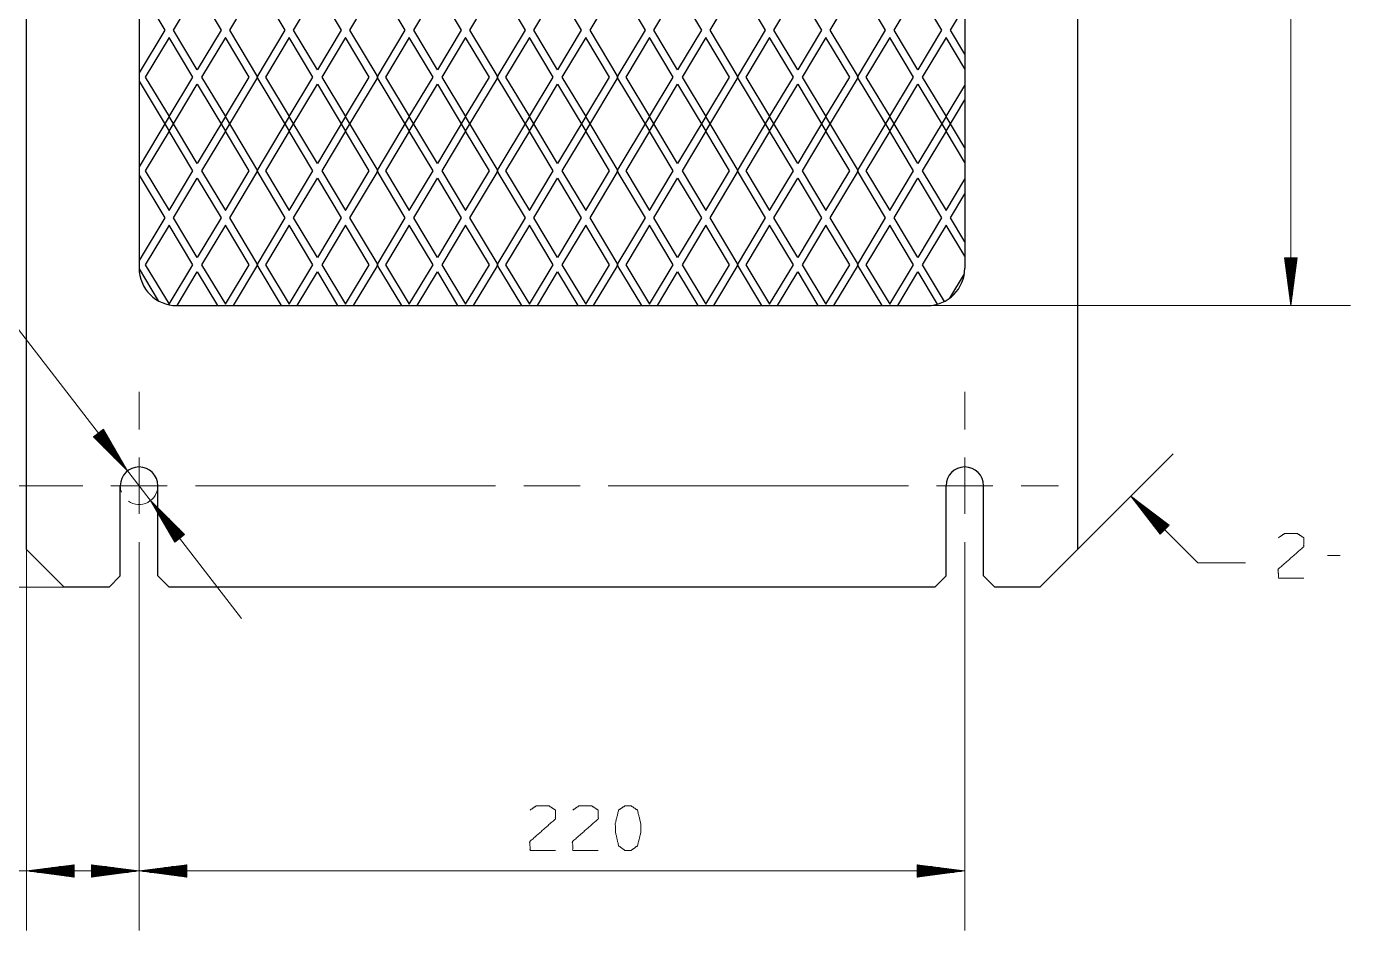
# Model space of a CAD drawing. Header units: millimetres. Extents: x 0 to 210, y 0 to 297.
# Drawn here: x 53.5 to 124.1, y 112.3 to 160.4 of the extents above; entities that cross this region are included whole.
import ezdxf

# ---------------------------------------------------------------- set-up
doc = ezdxf.new("R2010")
doc.units = ezdxf.units.MM
doc.layers.add('101', color=7, linetype='Continuous', true_color=0xffffff)

msp = doc.modelspace()

# ---------------------------------------------------------------- linework, layer by layer
at = {"layer": '101', "color": 163, "linetype": 'Continuous', "lineweight": 25}
for p, q in [((53.503, 132.561), (53.503, 190.161)), ((109.503, 190.161), (109.503, 132.561)), ((59.503, 183.561), (59.503, 147.561)), ((103.503, 183.561), (103.503, 147.561)), ((59.503, 162.519), (60.869, 160.241)), ((61.336, 160.241), (62.603, 162.353)), ((62.603, 162.353), (63.869, 160.241)), ((64.336, 160.241), (65.836, 162.741)), ((65.769, 162.741), (67.269, 160.241)), ((67.736, 160.241), (69.003, 162.353)), ((69.003, 162.353), (70.269, 160.241)), ((70.736, 160.241), (72.236, 162.741)), ((72.169, 162.741), (73.669, 160.241)), ((74.136, 160.241), (75.403, 162.353)), ((75.403, 162.353), (76.669, 160.241)), ((77.136, 160.241), (78.636, 162.741)), ((78.569, 162.741), (80.069, 160.241)), ((80.536, 160.241), (81.803, 162.353)), ((81.803, 162.353), (83.069, 160.241)), ((83.536, 160.241), (85.036, 162.741)), ((84.969, 162.741), (86.469, 160.241)), ((86.936, 160.241), (88.203, 162.353)), ((88.203, 162.353), (89.469, 160.241)), ((89.936, 160.241), (91.436, 162.741)), ((91.369, 162.741), (92.869, 160.241)), ((93.336, 160.241), (94.603, 162.353)), ((94.603, 162.353), (95.869, 160.241)), ((96.336, 160.241), (97.836, 162.741)), ((97.769, 162.741), (99.269, 160.241)), ((99.736, 160.241), (101.003, 162.353)), ((101.003, 162.353), (102.269, 160.241)), ((102.736, 160.241), (103.503, 161.519)), ((60.869, 160.241), (59.503, 157.964)), ((62.603, 158.13), (61.336, 160.241)), ((63.869, 160.241), (62.603, 158.13)), ((65.836, 157.741), (64.336, 160.241)), ((67.269, 160.241), (65.769, 157.741)), ((69.003, 158.13), (67.736, 160.241)), ((70.269, 160.241), (69.003, 158.13)), ((72.236, 157.741), (70.736, 160.241)), ((73.669, 160.241), (72.169, 157.741)), ((75.403, 158.13), (74.136, 160.241)), ((76.669, 160.241), (75.403, 158.13)), ((78.636, 157.741), (77.136, 160.241)), ((80.069, 160.241), (78.569, 157.741)), ((81.803, 158.13), (80.536, 160.241)), ((83.069, 160.241), (81.803, 158.13)), ((85.036, 157.741), (83.536, 160.241)), ((86.469, 160.241), (84.969, 157.741)), ((88.203, 158.13), (86.936, 160.241)), ((89.469, 160.241), (88.203, 158.13)), ((91.436, 157.741), (89.936, 160.241)), ((92.869, 160.241), (91.369, 157.741)), ((94.603, 158.13), (93.336, 160.241)), ((95.869, 160.241), (94.603, 158.13)), ((97.836, 157.741), (96.336, 160.241)), ((99.269, 160.241), (97.769, 157.741)), ((101.003, 158.13), (99.736, 160.241)), ((102.269, 160.241), (101.003, 158.13)), ((103.503, 158.964), (102.736, 160.241)), ((61.103, 159.853), (59.836, 157.741)), ((62.369, 157.741), (61.103, 159.853)), ((64.103, 159.853), (62.836, 157.741)), ((65.369, 157.741), (64.103, 159.853)), ((67.503, 159.853), (66.236, 157.741)), ((68.769, 157.741), (67.503, 159.853)), ((70.503, 159.853), (69.236, 157.741)), ((71.769, 157.741), (70.503, 159.853)), ((73.903, 159.853), (72.636, 157.741)), ((75.169, 157.741), (73.903, 159.853)), ((76.903, 159.853), (75.636, 157.741)), ((78.169, 157.741), (76.903, 159.853)), ((80.303, 159.853), (79.036, 157.741)), ((81.569, 157.741), (80.303, 159.853)), ((83.303, 159.853), (82.036, 157.741)), ((84.569, 157.741), (83.303, 159.853)), ((86.703, 159.853), (85.436, 157.741)), ((87.969, 157.741), (86.703, 159.853)), ((89.703, 159.853), (88.436, 157.741)), ((90.969, 157.741), (89.703, 159.853)), ((93.103, 159.853), (91.836, 157.741)), ((94.369, 157.741), (93.103, 159.853)), ((96.103, 159.853), (94.836, 157.741)), ((97.369, 157.741), (96.103, 159.853)), ((99.503, 159.853), (98.236, 157.741)), ((100.769, 157.741), (99.503, 159.853)), ((102.503, 159.853), (101.236, 157.741)), ((103.503, 158.186), (102.503, 159.853)), ((59.503, 157.519), (61.103, 154.853)), ((59.836, 157.741), (61.103, 155.63)), ((61.103, 155.63), (62.369, 157.741)), ((61.103, 154.853), (62.603, 157.353)), ((62.603, 157.353), (64.103, 154.853)), ((62.836, 157.741), (64.103, 155.63)), ((64.103, 154.853), (65.836, 157.741)), ((64.103, 155.63), (65.369, 157.741)), ((65.769, 157.741), (67.503, 154.853)), ((66.236, 157.741), (67.503, 155.63)), ((67.503, 155.63), (68.769, 157.741)), ((67.503, 154.853), (69.003, 157.353)), ((69.003, 157.353), (70.503, 154.853)), ((69.236, 157.741), (70.503, 155.63)), ((70.503, 154.853), (72.236, 157.741)), ((70.503, 155.63), (71.769, 157.741)), ((72.169, 157.741), (73.903, 154.853)), ((72.636, 157.741), (73.903, 155.63)), ((73.903, 155.63), (75.169, 157.741)), ((73.903, 154.853), (75.403, 157.353)), ((75.403, 157.353), (76.903, 154.853)), ((75.636, 157.741), (76.903, 155.63)), ((76.903, 154.853), (78.636, 157.741)), ((76.903, 155.63), (78.169, 157.741)), ((78.569, 157.741), (80.303, 154.853)), ((79.036, 157.741), (80.303, 155.63)), ((80.303, 155.63), (81.569, 157.741)), ((80.303, 154.853), (81.803, 157.353)), ((81.803, 157.353), (83.303, 154.853)), ((82.036, 157.741), (83.303, 155.63)), ((83.303, 154.853), (85.036, 157.741)), ((83.303, 155.63), (84.569, 157.741)), ((84.969, 157.741), (86.703, 154.853)), ((85.436, 157.741), (86.703, 155.63)), ((86.703, 155.63), (87.969, 157.741)), ((86.703, 154.853), (88.203, 157.353)), ((88.203, 157.353), (89.703, 154.853)), ((88.436, 157.741), (89.703, 155.63)), ((89.703, 154.853), (91.436, 157.741)), ((89.703, 155.63), (90.969, 157.741)), ((91.369, 157.741), (93.103, 154.853)), ((91.836, 157.741), (93.103, 155.63)), ((93.103, 155.63), (94.369, 157.741)), ((93.103, 154.853), (94.603, 157.353)), ((94.603, 157.353), (96.103, 154.853)), ((94.836, 157.741), (96.103, 155.63)), ((96.103, 154.853), (97.836, 157.741)), ((96.103, 155.63), (97.369, 157.741)), ((97.769, 157.741), (99.503, 154.853)), ((98.236, 157.741), (99.503, 155.63)), ((99.503, 155.63), (100.769, 157.741)), ((99.503, 154.853), (101.003, 157.353)), ((101.003, 157.353), (102.503, 154.853)), ((101.236, 157.741), (102.503, 155.63)), ((102.503, 155.63), (103.503, 157.297)), ((102.503, 154.853), (103.503, 156.519)), ((61.103, 155.63), (59.503, 152.964)), ((62.603, 153.13), (61.103, 155.63)), ((64.103, 155.63), (62.603, 153.13)), ((65.836, 152.741), (64.103, 155.63)), ((67.503, 155.63), (65.769, 152.741)), ((69.003, 153.13), (67.503, 155.63)), ((70.503, 155.63), (69.003, 153.13)), ((72.236, 152.741), (70.503, 155.63)), ((73.903, 155.63), (72.169, 152.741)), ((75.403, 153.13), (73.903, 155.63)), ((76.903, 155.63), (75.403, 153.13)), ((78.636, 152.741), (76.903, 155.63)), ((80.303, 155.63), (78.569, 152.741)), ((81.803, 153.13), (80.303, 155.63)), ((83.303, 155.63), (81.803, 153.13)), ((85.036, 152.741), (83.303, 155.63)), ((86.703, 155.63), (84.969, 152.741)), ((88.203, 153.13), (86.703, 155.63)), ((89.703, 155.63), (88.203, 153.13)), ((91.436, 152.741), (89.703, 155.63)), ((93.103, 155.63), (91.369, 152.741)), ((94.603, 153.13), (93.103, 155.63)), ((96.103, 155.63), (94.603, 153.13)), ((97.836, 152.741), (96.103, 155.63)), ((99.503, 155.63), (97.769, 152.741)), ((101.003, 153.13), (99.503, 155.63)), ((102.503, 155.63), (101.003, 153.13)), ((103.503, 153.964), (102.503, 155.63)), ((61.103, 154.853), (59.836, 152.741)), ((62.369, 152.741), (61.103, 154.853)), ((64.103, 154.853), (62.836, 152.741)), ((65.369, 152.741), (64.103, 154.853)), ((67.503, 154.853), (66.236, 152.741)), ((68.769, 152.741), (67.503, 154.853)), ((70.503, 154.853), (69.236, 152.741)), ((71.769, 152.741), (70.503, 154.853)), ((73.903, 154.853), (72.636, 152.741)), ((75.169, 152.741), (73.903, 154.853)), ((76.903, 154.853), (75.636, 152.741)), ((78.169, 152.741), (76.903, 154.853)), ((80.303, 154.853), (79.036, 152.741)), ((81.569, 152.741), (80.303, 154.853)), ((83.303, 154.853), (82.036, 152.741)), ((84.569, 152.741), (83.303, 154.853)), ((86.703, 154.853), (85.436, 152.741)), ((87.969, 152.741), (86.703, 154.853)), ((89.703, 154.853), (88.436, 152.741)), ((90.969, 152.741), (89.703, 154.853)), ((93.103, 154.853), (91.836, 152.741)), ((94.369, 152.741), (93.103, 154.853)), ((96.103, 154.853), (94.836, 152.741)), ((97.369, 152.741), (96.103, 154.853)), ((99.503, 154.853), (98.236, 152.741)), ((100.769, 152.741), (99.503, 154.853)), ((102.503, 154.853), (101.236, 152.741)), ((103.503, 153.186), (102.503, 154.853)), ((59.503, 152.519), (60.869, 150.241)), ((59.836, 152.741), (61.103, 150.63)), ((61.103, 150.63), (62.369, 152.741)), ((62.836, 152.741), (64.103, 150.63)), ((64.103, 150.63), (65.369, 152.741)), ((64.336, 150.241), (65.836, 152.741)), ((65.769, 152.741), (67.269, 150.241)), ((66.236, 152.741), (67.503, 150.63)), ((67.503, 150.63), (68.769, 152.741)), ((69.236, 152.741), (70.503, 150.63)), ((70.503, 150.63), (71.769, 152.741)), ((70.736, 150.241), (72.236, 152.741)), ((72.169, 152.741), (73.669, 150.241)), ((72.636, 152.741), (73.903, 150.63)), ((73.903, 150.63), (75.169, 152.741)), ((75.636, 152.741), (76.903, 150.63)), ((76.903, 150.63), (78.169, 152.741)), ((77.136, 150.241), (78.636, 152.741)), ((78.569, 152.741), (80.069, 150.241)), ((79.036, 152.741), (80.303, 150.63)), ((80.303, 150.63), (81.569, 152.741)), ((82.036, 152.741), (83.303, 150.63)), ((83.303, 150.63), (84.569, 152.741)), ((83.536, 150.241), (85.036, 152.741)), ((84.969, 152.741), (86.469, 150.241)), ((85.436, 152.741), (86.703, 150.63)), ((86.703, 150.63), (87.969, 152.741)), ((88.436, 152.741), (89.703, 150.63)), ((89.703, 150.63), (90.969, 152.741)), ((89.936, 150.241), (91.436, 152.741)), ((91.369, 152.741), (92.869, 150.241)), ((91.836, 152.741), (93.103, 150.63)), ((93.103, 150.63), (94.369, 152.741)), ((94.836, 152.741), (96.103, 150.63)), ((96.103, 150.63), (97.369, 152.741)), ((96.336, 150.241), (97.836, 152.741)), ((97.769, 152.741), (99.269, 150.241)), ((98.236, 152.741), (99.503, 150.63)), ((99.503, 150.63), (100.769, 152.741)), ((101.236, 152.741), (102.503, 150.63)), ((61.336, 150.241), (62.603, 152.353)), ((62.603, 152.353), (63.869, 150.241)), ((67.736, 150.241), (69.003, 152.353)), ((69.003, 152.353), (70.269, 150.241)), ((74.136, 150.241), (75.403, 152.353)), ((75.403, 152.353), (76.669, 150.241)), ((80.536, 150.241), (81.803, 152.353)), ((81.803, 152.353), (83.069, 150.241)), ((86.936, 150.241), (88.203, 152.353)), ((88.203, 152.353), (89.469, 150.241)), ((93.336, 150.241), (94.603, 152.353)), ((94.603, 152.353), (95.869, 150.241)), ((99.736, 150.241), (101.003, 152.353)), ((101.003, 152.353), (102.269, 150.241)), ((102.503, 150.63), (103.503, 152.297)), ((102.736, 150.241), (103.503, 151.519)), ((60.869, 150.241), (59.503, 147.964)), ((61.103, 149.853), (59.836, 147.741)), ((62.369, 147.741), (61.103, 149.853)), ((62.603, 148.13), (61.336, 150.241)), ((63.869, 150.241), (62.603, 148.13)), ((64.103, 149.853), (62.836, 147.741)), ((65.369, 147.741), (64.103, 149.853)), ((65.836, 147.741), (64.336, 150.241)), ((67.269, 150.241), (65.769, 147.741)), ((67.503, 149.853), (66.236, 147.741)), ((68.769, 147.741), (67.503, 149.853)), ((69.003, 148.13), (67.736, 150.241)), ((70.269, 150.241), (69.003, 148.13)), ((70.503, 149.853), (69.236, 147.741)), ((71.769, 147.741), (70.503, 149.853)), ((72.236, 147.741), (70.736, 150.241)), ((73.669, 150.241), (72.169, 147.741)), ((73.903, 149.853), (72.636, 147.741)), ((75.169, 147.741), (73.903, 149.853)), ((75.403, 148.13), (74.136, 150.241)), ((76.669, 150.241), (75.403, 148.13)), ((76.903, 149.853), (75.636, 147.741)), ((78.169, 147.741), (76.903, 149.853)), ((78.636, 147.741), (77.136, 150.241)), ((80.069, 150.241), (78.569, 147.741)), ((80.303, 149.853), (79.036, 147.741)), ((81.569, 147.741), (80.303, 149.853)), ((81.803, 148.13), (80.536, 150.241)), ((83.069, 150.241), (81.803, 148.13)), ((83.303, 149.853), (82.036, 147.741)), ((84.569, 147.741), (83.303, 149.853)), ((85.036, 147.741), (83.536, 150.241)), ((86.469, 150.241), (84.969, 147.741)), ((86.703, 149.853), (85.436, 147.741)), ((87.969, 147.741), (86.703, 149.853)), ((88.203, 148.13), (86.936, 150.241)), ((89.469, 150.241), (88.203, 148.13)), ((89.703, 149.853), (88.436, 147.741)), ((90.969, 147.741), (89.703, 149.853)), ((91.436, 147.741), (89.936, 150.241)), ((92.869, 150.241), (91.369, 147.741)), ((93.103, 149.853), (91.836, 147.741)), ((94.369, 147.741), (93.103, 149.853)), ((94.603, 148.13), (93.336, 150.241)), ((95.869, 150.241), (94.603, 148.13)), ((96.103, 149.853), (94.836, 147.741)), ((97.369, 147.741), (96.103, 149.853)), ((97.836, 147.741), (96.336, 150.241)), ((99.269, 150.241), (97.769, 147.741)), ((99.503, 149.853), (98.236, 147.741)), ((100.769, 147.741), (99.503, 149.853)), ((101.003, 148.13), (99.736, 150.241)), ((102.269, 150.241), (101.003, 148.13)), ((102.503, 149.853), (101.236, 147.741)), ((103.503, 148.186), (102.503, 149.853)), ((103.503, 148.964), (102.736, 150.241)), ((59.503, 147.519), (60.525, 145.816)), ((59.836, 147.741), (61.103, 145.63)), ((61.103, 145.63), (62.369, 147.741)), ((62.836, 147.741), (64.103, 145.63)), ((64.103, 145.63), (65.369, 147.741)), ((64.527, 145.561), (65.836, 147.741)), ((65.769, 147.741), (67.078, 145.561)), ((66.236, 147.741), (67.503, 145.63)), ((67.503, 145.63), (68.769, 147.741)), ((69.236, 147.741), (70.503, 145.63)), ((70.503, 145.63), (71.769, 147.741)), ((70.927, 145.561), (72.236, 147.741)), ((72.169, 147.741), (73.478, 145.561)), ((72.636, 147.741), (73.903, 145.63)), ((73.903, 145.63), (75.169, 147.741)), ((75.636, 147.741), (76.903, 145.63)), ((76.903, 145.63), (78.169, 147.741)), ((77.327, 145.561), (78.636, 147.741)), ((78.569, 147.741), (79.878, 145.561)), ((79.036, 147.741), (80.303, 145.63)), ((80.303, 145.63), (81.569, 147.741)), ((82.036, 147.741), (83.303, 145.63)), ((83.303, 145.63), (84.569, 147.741)), ((83.727, 145.561), (85.036, 147.741)), ((84.969, 147.741), (86.278, 145.561)), ((85.436, 147.741), (86.703, 145.63)), ((86.703, 145.63), (87.969, 147.741)), ((88.436, 147.741), (89.703, 145.63)), ((89.703, 145.63), (90.969, 147.741)), ((90.127, 145.561), (91.436, 147.741)), ((91.369, 147.741), (92.678, 145.561)), ((91.836, 147.741), (93.103, 145.63)), ((93.103, 145.63), (94.369, 147.741)), ((94.836, 147.741), (96.103, 145.63)), ((96.103, 145.63), (97.369, 147.741)), ((96.527, 145.561), (97.836, 147.741)), ((97.769, 147.741), (99.078, 145.561)), ((98.236, 147.741), (99.503, 145.63)), ((99.503, 145.63), (100.769, 147.741)), ((101.236, 147.741), (102.413, 145.78)), ((61.527, 145.561), (62.603, 147.353)), ((62.603, 147.353), (63.678, 145.561)), ((67.927, 145.561), (69.003, 147.353)), ((69.003, 147.353), (70.078, 145.561)), ((74.327, 145.561), (75.403, 147.353)), ((75.403, 147.353), (76.478, 145.561)), ((80.727, 145.561), (81.803, 147.353)), ((81.803, 147.353), (82.878, 145.561)), ((87.127, 145.561), (88.203, 147.353)), ((88.203, 147.353), (89.278, 145.561)), ((93.527, 145.561), (94.603, 147.353)), ((94.603, 147.353), (95.678, 145.561)), ((99.927, 145.561), (101.003, 147.353)), ((101.003, 147.353), (102.035, 145.633)), ((102.7, 145.958), (103.48, 147.259)), ((61.503, 145.561), (101.503, 145.561)), ((58.503, 131.161), (58.503, 135.961)), ((60.503, 131.161), (60.503, 135.961)), ((102.503, 131.161), (102.503, 135.961)), ((104.503, 131.161), (104.503, 135.961)), ((53.503, 132.561), (55.503, 130.561)), ((107.503, 130.561), (109.503, 132.561)), ((57.903, 130.561), (55.503, 130.561)), ((57.903, 130.561), (58.503, 131.161)), ((60.503, 131.161), (61.103, 130.561)), ((101.903, 130.561), (61.103, 130.561)), ((101.903, 130.561), (102.503, 131.161)), ((104.503, 131.161), (105.103, 130.561)), ((107.503, 130.561), (105.103, 130.561))]:
    msp.add_line(p, q, dxfattribs=at)
at = {"layer": '101', "color": 22, "linetype": 'Continuous', "lineweight": 18}
for p, q in [((120.883, 185.561), (120.883, 145.561)), ((64.967, 128.888), (47.343, 151.701)), ((120.549, 148.101), (120.883, 145.561)), ((121.218, 148.101), (120.549, 148.101)), ((120.553, 148.101), (120.553, 148.069)), ((120.553, 148.101), (120.553, 148.069)), ((120.604, 148.101), (120.604, 147.683)), ((120.655, 148.101), (120.655, 147.297)), ((120.706, 148.101), (120.706, 146.911)), ((120.756, 148.101), (120.756, 146.525)), ((120.807, 148.101), (120.807, 146.139)), ((120.858, 148.101), (120.858, 145.753)), ((120.883, 145.561), (121.218, 148.101)), ((120.909, 148.101), (120.909, 145.753)), ((120.96, 148.101), (120.96, 146.139)), ((121.01, 148.101), (121.01, 146.525)), ((121.061, 148.101), (121.061, 146.911)), ((121.112, 148.101), (121.112, 147.297)), ((121.163, 148.101), (121.163, 147.683)), ((121.214, 148.101), (121.214, 148.069)), ((121.214, 148.101), (121.214, 148.069)), ((101.503, 145.561), (124.058, 145.561)), ((57.603, 138.966), (57.074, 138.558)), ((57.074, 138.558), (58.891, 136.752)), ((57.077, 138.56), (57.097, 138.535)), ((57.077, 138.56), (57.097, 138.535)), ((57.117, 138.591), (57.373, 138.261)), ((57.158, 138.622), (57.649, 137.986)), ((57.198, 138.653), (57.925, 137.712)), ((57.238, 138.684), (58.201, 137.438)), ((57.278, 138.715), (58.477, 137.163)), ((57.318, 138.746), (58.753, 136.889)), ((57.359, 138.778), (58.794, 136.92)), ((57.399, 138.809), (58.598, 137.257)), ((57.439, 138.84), (58.402, 137.593)), ((57.479, 138.871), (58.206, 137.929)), ((57.519, 138.902), (58.011, 138.266)), ((57.56, 138.933), (57.815, 138.602)), ((57.6, 138.964), (57.619, 138.939)), ((57.6, 138.964), (57.619, 138.939)), ((58.891, 136.752), (57.603, 138.966)), ((109.503, 132.561), (114.599, 137.657)), ((54.503, 135.961), (40.99, 135.961)), ((60.114, 135.169), (61.402, 132.955)), ((61.931, 133.364), (60.114, 135.169)), ((61.647, 133.144), (60.212, 135.001)), ((61.687, 133.175), (60.252, 135.032)), ((114.387, 133.852), (112.354, 135.412)), ((112.354, 135.412), (113.914, 133.379)), ((115.917, 131.849), (112.354, 135.412)), ((114.132, 133.598), (112.473, 135.258)), ((114.168, 133.634), (112.509, 135.294)), ((114.096, 133.562), (112.71, 134.949)), ((114.204, 133.67), (112.817, 135.057)), ((114.24, 133.706), (113.126, 134.82)), ((61.607, 133.113), (60.408, 134.665)), ((61.727, 133.206), (60.528, 134.758)), ((61.566, 133.081), (60.603, 134.328)), ((61.767, 133.237), (60.804, 134.483)), ((61.808, 133.268), (61.08, 134.209)), ((114.06, 133.526), (112.946, 134.64)), ((114.024, 133.49), (113.183, 134.331)), ((114.276, 133.742), (113.435, 134.583)), ((114.312, 133.778), (113.744, 134.346)), ((114.348, 133.813), (114.052, 134.109)), ((61.526, 133.05), (60.799, 133.992)), ((61.486, 133.019), (60.995, 133.655)), ((61.848, 133.299), (61.356, 133.935)), ((61.402, 132.955), (61.931, 133.364)), ((61.888, 133.33), (61.633, 133.661)), ((61.928, 133.361), (61.909, 133.386)), ((61.928, 133.361), (61.909, 133.386)), ((113.989, 133.454), (113.42, 134.023)), ((113.953, 133.418), (113.657, 133.714)), ((113.917, 133.382), (113.894, 133.405)), ((113.917, 133.382), (113.894, 133.405)), ((113.914, 133.379), (114.387, 133.852)), ((114.384, 133.849), (114.361, 133.872)), ((114.384, 133.849), (114.361, 133.872)), ((61.446, 132.988), (61.19, 133.319)), ((61.406, 132.957), (61.386, 132.982)), ((61.406, 132.957), (61.386, 132.982)), ((53.503, 132.561), (53.503, 112.256)), ((115.917, 131.849), (118.457, 131.849)), ((55.503, 130.561), (40.99, 130.561)), ((59.503, 130.961), (59.503, 112.256)), ((59.503, 130.961), (59.503, 112.256)), ((103.503, 130.961), (103.503, 112.256)), ((56.043, 115.765), (53.503, 115.431)), ((56.043, 115.761), (56.011, 115.761)), ((56.043, 115.761), (56.011, 115.761)), ((56.043, 115.096), (56.043, 115.765)), ((59.503, 115.431), (56.963, 115.765)), ((56.963, 115.765), (56.963, 115.096)), ((56.963, 115.761), (56.995, 115.761)), ((56.963, 115.761), (56.995, 115.761)), ((62.043, 115.765), (59.503, 115.431)), ((62.043, 115.761), (62.011, 115.761)), ((62.043, 115.761), (62.011, 115.761)), ((62.043, 115.096), (62.043, 115.765)), ((103.503, 115.431), (100.963, 115.765)), ((100.963, 115.765), (100.963, 115.096)), ((100.963, 115.761), (100.995, 115.761)), ((100.963, 115.761), (100.995, 115.761)), ((59.503, 115.431), (42.333, 115.431)), ((53.503, 115.431), (56.043, 115.096)), ((56.043, 115.456), (53.696, 115.456)), ((56.043, 115.405), (53.696, 115.405)), ((56.043, 115.507), (54.082, 115.507)), ((56.043, 115.354), (54.082, 115.354)), ((56.043, 115.558), (54.467, 115.558)), ((56.043, 115.304), (54.467, 115.304)), ((56.043, 115.608), (54.853, 115.608)), ((56.043, 115.253), (54.853, 115.253)), ((56.043, 115.659), (55.239, 115.659)), ((56.043, 115.202), (55.239, 115.202)), ((56.043, 115.71), (55.625, 115.71)), ((56.043, 115.151), (55.625, 115.151)), ((56.043, 115.1), (56.011, 115.1)), ((56.043, 115.1), (56.011, 115.1)), ((56.963, 115.71), (57.38, 115.71)), ((56.963, 115.659), (57.766, 115.659)), ((56.963, 115.608), (58.152, 115.608)), ((56.963, 115.558), (58.538, 115.558)), ((56.963, 115.507), (58.924, 115.507)), ((56.963, 115.456), (59.31, 115.456)), ((56.963, 115.096), (59.503, 115.431)), ((56.963, 115.405), (59.31, 115.405)), ((56.963, 115.354), (58.924, 115.354)), ((56.963, 115.304), (58.538, 115.304)), ((56.963, 115.253), (58.152, 115.253)), ((56.963, 115.202), (57.766, 115.202)), ((56.963, 115.151), (57.38, 115.151)), ((56.963, 115.1), (56.995, 115.1)), ((56.963, 115.1), (56.995, 115.1)), ((59.503, 115.431), (62.043, 115.096)), ((59.503, 115.431), (103.503, 115.431)), ((62.043, 115.456), (59.696, 115.456)), ((62.043, 115.405), (59.696, 115.405)), ((62.043, 115.507), (60.082, 115.507)), ((62.043, 115.354), (60.082, 115.354)), ((62.043, 115.558), (60.467, 115.558)), ((62.043, 115.304), (60.467, 115.304)), ((62.043, 115.608), (60.853, 115.608)), ((62.043, 115.253), (60.853, 115.253)), ((62.043, 115.659), (61.239, 115.659)), ((62.043, 115.202), (61.239, 115.202)), ((62.043, 115.71), (61.625, 115.71)), ((62.043, 115.151), (61.625, 115.151)), ((62.043, 115.1), (62.011, 115.1)), ((62.043, 115.1), (62.011, 115.1)), ((100.963, 115.71), (101.38, 115.71)), ((100.963, 115.659), (101.766, 115.659)), ((100.963, 115.608), (102.152, 115.608)), ((100.963, 115.558), (102.538, 115.558)), ((100.963, 115.507), (102.924, 115.507)), ((100.963, 115.456), (103.31, 115.456)), ((100.963, 115.096), (103.503, 115.431)), ((100.963, 115.405), (103.31, 115.405)), ((100.963, 115.354), (102.924, 115.354)), ((100.963, 115.304), (102.538, 115.304)), ((100.963, 115.253), (102.152, 115.253)), ((100.963, 115.202), (101.766, 115.202)), ((100.963, 115.151), (101.38, 115.151)), ((100.963, 115.1), (100.995, 115.1)), ((100.963, 115.1), (100.995, 115.1))]:
    msp.add_line(p, q, dxfattribs=at)
at = {"layer": '101', "color": 151, "linetype": 'Continuous', "lineweight": 18}
for p, q in [((59.503, 138.961), (59.503, 140.961)), ((103.503, 138.961), (103.503, 140.961)), ((59.503, 134.461), (59.503, 137.461)), ((103.503, 134.461), (103.503, 137.461)), ((56.503, 135.961), (54.503, 135.961)), ((58.003, 135.961), (61.003, 135.961)), ((62.503, 135.961), (78.503, 135.961)), ((80.003, 135.961), (83.003, 135.961)), ((84.503, 135.961), (100.503, 135.961)), ((102.003, 135.961), (105.003, 135.961)), ((106.503, 135.961), (108.503, 135.961)), ((59.503, 132.961), (59.503, 130.961)), ((103.503, 132.961), (103.503, 130.961))]:
    msp.add_line(p, q, dxfattribs=at)
at = {"layer": '101', "color": 72, "linetype": 'Continuous', "lineweight": 18}
msp.add_line((123.505, 132.237), (122.833, 132.237), dxfattribs=at)
at = {"layer": '101', "color": 163, "linetype": 'Continuous', "lineweight": 25}
for centre, radius, start, end in [((61.503, 147.561), 2, 180, 270), ((101.503, 147.561), 2, 270, 0), ((59.503, 135.961), 1, 0, 180), ((103.503, 135.961), 1, 0, 180)]:
    msp.add_arc(centre, radius, start, end, dxfattribs=at)
at = {"layer": '101', "color": 22, "linetype": 'Continuous', "lineweight": 18}
for start, end in [(180, 200.20411), (235.16886, 0)]:
    msp.add_arc((59.503, 135.961), 1, start, end, dxfattribs=at)
at = {"layer": '101', "color": 72, "linetype": 'Continuous', "lineweight": 18}
for points, knots in [([(120.221, 133.187), (120.539, 133.412), (121.229, 133.412), (121.565, 133.187), (121.565, 132.712), (120.204, 131.512), (120.221, 131.037), (121.565, 131.037)], [0, 0, 0.069692, 0.192976, 0.265274, 0.350227, 0.67474, 0.759752, 1, 1]), ([(80.343, 118.673), (80.661, 118.898), (81.35, 118.898), (81.686, 118.673), (81.686, 118.198), (80.325, 116.998), (80.343, 116.523), (81.686, 116.523)], [0, 0, 0.069693, 0.192977, 0.265274, 0.350227, 0.67474, 0.759752, 1, 1]), ([(82.619, 118.673), (82.937, 118.898), (83.627, 118.898), (83.963, 118.673), (83.963, 118.198), (82.602, 116.998), (82.619, 116.523), (83.963, 116.523)], [0, 0, 0.069692, 0.192977, 0.265274, 0.350227, 0.674741, 0.759753, 1, 1]), ([(85.727, 116.523), (86.062, 116.773), (86.239, 117.473), (86.239, 117.948), (86.062, 118.673), (85.727, 118.898), (85.391, 118.898), (85.055, 118.673), (84.878, 117.948), (84.896, 117.473), (85.055, 116.773), (85.391, 116.523), (85.727, 116.523)], [0, 0, 0.067525, 0.183972, 0.260584, 0.380943, 0.446141, 0.500305, 0.565504, 0.685863, 0.762528, 0.87831, 0.945835, 1, 1])]:
    msp.add_open_spline(points, degree=1, knots=knots, dxfattribs=at)

doc.saveas('drawing.dxf')
